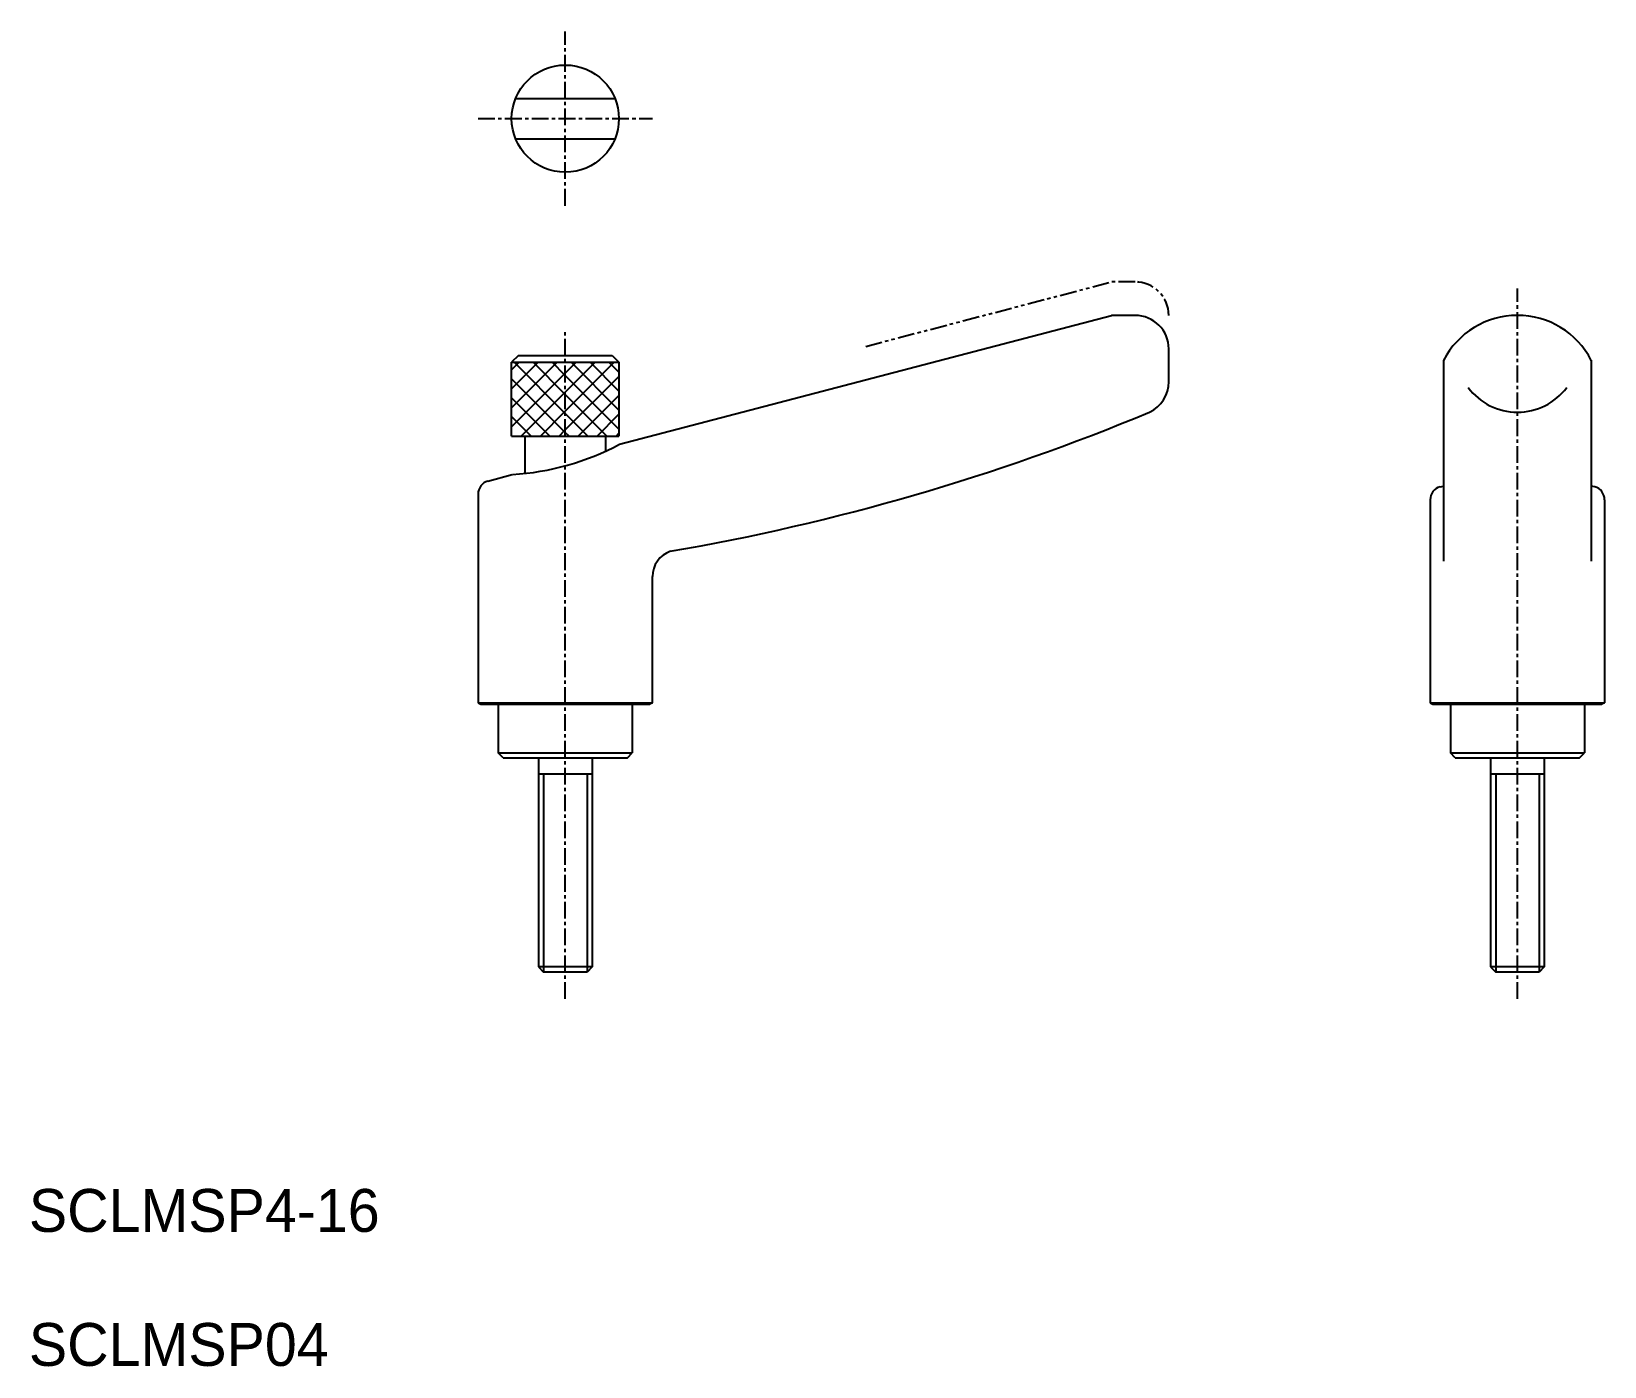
# Model space of a CAD drawing. Extents: x -3790 to -3672, y -830 to -730.
import ezdxf

# ---------------------------------------------------------------- set-up
doc = ezdxf.new("R2010")
doc.units = 0
doc.header["$MEASUREMENT"] = 0
doc.linetypes.add('CENTER', pattern=[2, 1.25, -0.25, 0.25, -0.25])
doc.linetypes.add('PHANTOM', pattern=[2.5, 1.25, -0.25, 0.25, -0.25, 0.25, -0.25])
doc.layers.get('0').update_dxf_attribs({"linetype": 'CONTINUOUS'})
doc.layers.add('CENTER', color=1, linetype='CENTER')

# ---------------------------------------------------------------- blocks, each defined once
blk = doc.blocks.new('*X2')
at = {"color": 0, "linetype": 'Continuous'}
for p, q in [((-3753.7, -758.4), (-3750.31, -755)), ((-3753.7, -756.98), (-3751.72, -755)), ((-3753.7, -755.57), (-3753.14, -755)), ((-3749.7, -758.81), (-3753.51, -755)), ((-3749.7, -757.4), (-3752.1, -755)), ((-3749.7, -755.98), (-3750.68, -755)), ((-3749.7, -758.64), (-3746.06, -755)), ((-3749.7, -757.23), (-3747.48, -755)), ((-3749.7, -755.81), (-3748.89, -755)), ((-3745.7, -758.57), (-3749.27, -755)), ((-3745.7, -757.15), (-3747.85, -755)), ((-3745.7, -755.74), (-3746.44, -755)), ((-3753.7, -759.81), (-3749.7, -755.81)), ((-3749.7, -760.23), (-3753.7, -756.23)), ((-3745.7, -759.98), (-3749.7, -755.98)), ((-3749.7, -760.05), (-3745.7, -756.05)), ((-3750.84, -760.5), (-3753.7, -757.64)), ((-3752.98, -760.5), (-3749.7, -757.23)), ((-3746.6, -760.5), (-3749.7, -757.4)), ((-3748.74, -760.5), (-3745.7, -757.47)), ((-3751.56, -760.5), (-3749.7, -758.64)), ((-3748.01, -760.5), (-3749.7, -758.81)), ((-3747.32, -760.5), (-3745.7, -758.88)), ((-3752.25, -760.5), (-3753.7, -759.05)), ((-3750.15, -760.5), (-3749.7, -760.05)), ((-3753.67, -760.5), (-3753.7, -760.47)), ((-3749.42, -760.5), (-3749.7, -760.23)), ((-3745.91, -760.5), (-3745.7, -760.3))]:
    blk.add_line(p, q, dxfattribs=at)

msp = doc.modelspace()

# ---------------------------------------------------------------- linework, layer by layer
at = {"color": 7, "linetype": 'Continuous'}
for p, q in [((-3753.41, -735.32), (-3745.99, -735.32)), ((-3753.41, -738.32), (-3745.99, -738.32)), ((-3745.65, -761.12), (-3708.96, -751.5)), ((-3707.2, -751.5), (-3708.96, -751.5)), ((-3704.7, -756.46), (-3704.7, -754)), ((-3753.2, -754.5), (-3753.7, -755)), ((-3753.7, -760.5), (-3753.7, -755)), ((-3753.7, -755), (-3745.7, -755)), ((-3753.2, -754.5), (-3746.2, -754.5)), ((-3746.2, -754.5), (-3745.7, -755)), ((-3745.7, -755), (-3745.7, -760.5)), ((-3684.21, -754.85), (-3684.21, -769.84)), ((-3673.2, -754.85), (-3673.2, -769.84)), ((-3753.7, -760.5), (-3745.7, -760.5)), ((-3752.7, -763.29), (-3752.7, -760.5)), ((-3746.7, -760.5), (-3746.7, -761.64)), ((-3755.47, -763.87), (-3753.65, -763.37)), ((-3684.47, -764.29), (-3684.21, -764.23)), ((-3672.93, -764.29), (-3673.2, -764.23)), ((-3756.2, -764.83), (-3756.2, -780.42)), ((-3685.2, -765.25), (-3685.2, -780.42)), ((-3672.2, -765.25), (-3672.2, -780.42)), ((-3743.2, -780.42), (-3743.2, -770.99)), ((-3756.2, -780.42), (-3756, -780.5)), ((-3756.2, -780.42), (-3743.2, -780.42)), ((-3756, -780.5), (-3743.4, -780.5)), ((-3754.7, -780.5), (-3754.7, -784.14)), ((-3744.7, -780.5), (-3744.7, -784.14)), ((-3743.2, -780.42), (-3743.4, -780.5)), ((-3685.2, -780.42), (-3685, -780.5)), ((-3685.2, -780.42), (-3672.2, -780.42)), ((-3685, -780.5), (-3683.7, -780.5)), ((-3683.7, -780.5), (-3683.7, -784.14)), ((-3683.7, -780.5), (-3672.4, -780.5)), ((-3673.7, -780.5), (-3673.7, -784.14)), ((-3672.2, -780.42), (-3672.4, -780.5)), ((-3754.34, -784.5), (-3754.7, -784.14)), ((-3754.7, -784.14), (-3744.7, -784.14)), ((-3754.34, -784.5), (-3745.07, -784.5)), ((-3751.7, -784.5), (-3751.7, -800.1)), ((-3747.7, -784.5), (-3747.7, -800.1)), ((-3745.07, -784.5), (-3744.7, -784.14)), ((-3683.34, -784.5), (-3683.7, -784.14)), ((-3683.7, -784.14), (-3673.7, -784.14)), ((-3683.34, -784.5), (-3674.07, -784.5)), ((-3680.7, -784.5), (-3680.7, -800.1)), ((-3676.7, -784.5), (-3676.7, -800.1)), ((-3674.07, -784.5), (-3673.7, -784.14)), ((-3751.7, -785.7), (-3747.7, -785.7)), ((-3680.7, -785.7), (-3676.7, -785.7)), ((-3747.7, -800.1), (-3751.7, -800.1)), ((-3751.7, -800.1), (-3751.32, -800.5)), ((-3748.08, -800.5), (-3751.32, -800.5)), ((-3747.7, -800.1), (-3748.08, -800.5)), ((-3680.7, -800.1), (-3680.32, -800.5)), ((-3676.7, -800.1), (-3680.7, -800.1)), ((-3677.08, -800.5), (-3680.32, -800.5)), ((-3676.7, -800.1), (-3677.08, -800.5))]:
    msp.add_line(p, q, dxfattribs=at)
at = {"color": 3, "linetype": 'PHANTOM'}
for p in [(-3727.3, -753.81), (-3707.2, -749)]:
    msp.add_line(p, (-3708.96, -749), dxfattribs=at)
at = {"color": 3, "linetype": 'Continuous'}
for p, q in [((-3751.32, -785.7), (-3751.32, -800.5)), ((-3748.08, -785.7), (-3748.08, -800.5)), ((-3680.32, -785.7), (-3680.32, -800.5)), ((-3677.08, -785.7), (-3677.08, -800.5))]:
    msp.add_line(p, q, dxfattribs=at)
at = {"color": 7, "linetype": 'Continuous'}
msp.add_circle((-3749.7, -736.82), 4, dxfattribs=at)
at = {"color": 3, "linetype": 'PHANTOM'}
msp.add_arc((-3707.2, -751.5), 2.5, 0, 90, dxfattribs=at)
at = {"color": 7, "linetype": 'Continuous'}
for centre, radius, start, end in [((-3707.2, -754), 2.5, 0, 90), ((-3678.7, -757.7), 6.2, 27.3186, 152.6814), ((-3707.2, -756.46), 2.5, 295.4715, 0), ((-3678.7, -754.12), 4.6, 216.9899, 323.0101), ((-3770.12, -605.19), 166.33, 279.7797, 292.6268), ((-3754.87, -743.69), 19.72, 273.5609, 297.8886), ((-3755.2, -764.83), 1, 105.7247, 180), ((-3684.2, -765.25), 1, 105.7247, 180), ((-3673.2, -765.25), 1, 0, 74.2753), ((-3741.2, -770.99), 2, 109.379, 180)]:
    msp.add_arc(centre, radius, start, end, dxfattribs=at)
at = {"layer": 'CENTER', "color": 1, "linetype": 'CENTER'}
for p, q in [((-3749.7, -743.32), (-3749.7, -730.32)), ((-3756.2, -736.82), (-3743.2, -736.82)), ((-3678.7, -802.5), (-3678.7, -749.5)), ((-3749.7, -802.5), (-3749.7, -752.5))]:
    msp.add_line(p, q, dxfattribs=at)

# ---------------------------------------------------------------- block references
at = {"color": 3, "linetype": 'Continuous'}
msp.add_blockref('*X2', (0, 0), dxfattribs=at)

# ---------------------------------------------------------------- texts
at = {"color": 7, "linetype": 'Continuous'}
for s, p in [('SCLMSP4-16', (-3789.7, -819.88)), ('SCLMSP04', (-3789.7, -829.88))]:
    msp.add_text(s, height=3.2, dxfattribs=at).set_placement(p)

doc.saveas('drawing.dxf')
